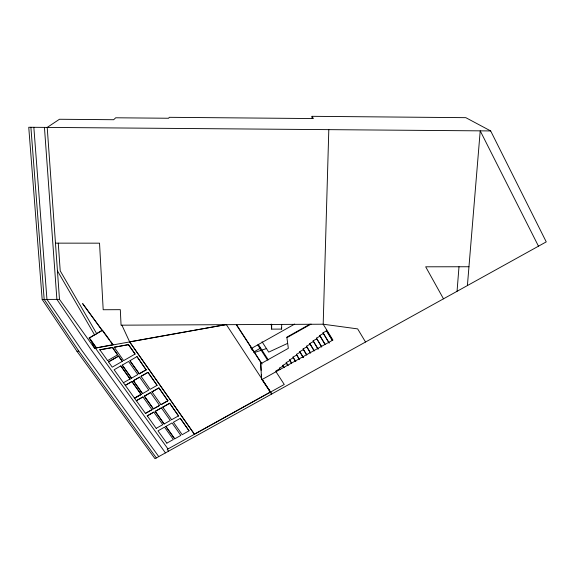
<?xml version="1.0" encoding="UTF-8"?>
<svg xmlns="http://www.w3.org/2000/svg" width="575" height="575" viewBox="0 0 575 575"><rect width="100%" height="100%" fill="white"/><g stroke="black" fill="none" stroke-linecap="round" stroke-linejoin="round"><path stroke-width="0.86" d="M281.685 324.415L281.628 329.08L271.652 329.13L271.695 324.465M311.995 117.94L312.031 116.315L465.822 117.667L490.669 130.935L546.25 241.881L154.998 458.685L77.007 351.368L42.169 299.431L28.75 127.262L490.669 130.935M328.807 129.648L323.186 324.214L332.903 340.048L262.171 379.45L271.709 394.012L261.884 379.464M130.611 341.665L226.306 324.559L94.573 348.227L59.484 299.381L47.215 127.413L59.469 119.262L113.67 119.722L115.704 117.789L168.669 118.249L169.237 117.314L313.368 118.558L312.031 116.315M457.053 291.309L458.994 266.764M467.403 285.574L480.218 130.848L538.473 246.186M129.691 341.952L194.436 434.283L129.691 341.952L121.907 325.177M189.038 430.804L180.284 418.341L173.413 422.251L182.196 434.678L189.038 430.804L180.284 418.341M174.699 438.84L165.88 426.449L174.699 438.84L180.83 435.433L172.054 422.934L165.88 426.449M169.668 403.233L178.53 415.933L169.668 403.233L162.761 407.172L169.654 403.305M178.537 415.862L171.673 419.692M166.851 443.203L157.981 430.862L164.529 427.139L173.348 439.523L166.865 443.124M164.127 423.983L155.207 411.348L161.395 407.876L170.301 420.462L164.127 423.983L155.207 411.348M167.886 400.789L158.908 387.917L151.965 391.898L158.908 387.917L167.886 400.789L160.986 404.663L151.98 391.827M161.395 407.876L155.192 411.427M153.812 412.131L147.236 415.89L153.812 412.131L162.754 424.681L156.235 428.325M160.986 404.663L167.9 400.717M159.606 405.44L153.424 408.847L144.354 396.197L150.593 392.61L159.606 405.44L153.41 408.918L144.375 396.125M157.097 385.343L147.983 372.37L157.097 385.343L150.147 389.332L141.019 376.323L147.983 372.37L141.019 376.323M145.446 413.396L152.016 409.644L145.446 413.396L114.109 369.754L120.793 365.887L130.072 379.011L120.793 365.887M150.593 392.61L144.354 396.197M142.952 396.923L136.34 400.717L142.952 396.923L151.994 409.716M142.542 393.645L148.788 390.051L139.639 377.128L133.386 380.679L142.542 393.645L133.386 380.679M141.127 394.393L134.528 398.188L141.127 394.393L131.948 381.505L125.3 385.343L131.948 381.505M146.165 369.876L136.965 356.593L129.928 360.719L139.193 373.836L146.165 369.876L136.965 356.593M139.617 377.193L133.364 380.743M139.193 373.836L146.201 369.739M131.546 378.185L137.82 374.562L128.548 361.452L122.238 365.111L131.546 378.185L122.238 365.111M114.173 347.192L123.647 360.64L135.103 354.035L128.498 344.633L114.152 347.257L128.498 344.633M129.928 360.719L139.229 373.7M123.481 382.713L130.094 378.939M122.31 361.352L118.587 356.119L122.31 361.352L112.24 367.159L108.524 361.883L118.587 356.119L108.524 361.883M112.463 347.501L117.631 354.868L112.463 347.501L99.791 349.823L112.441 347.566M99.82 349.758L107.59 360.575M110.4 341.011L113.052 344.626L96.212 347.933L89.139 338.114L94.063 335.024M91.015 340.213L94.573 348.227M97.599 332.968L102.07 330.366L82.627 303.586L112.93 344.95M89.139 338.114L102.314 330.452M107.561 360.64L117.652 354.804M134.528 398.188L141.112 394.472L131.927 381.577M251.821 348.206L294.702 324.077M253.64 352.037L260.669 348.083M310.018 324.149L286.846 337.158L288.334 348.342L261.05 363.608M286.911 337.662L311.104 324.084M329.159 343.232L323.021 332.832L326.478 330.898L326.298 330.179L332.681 340.58M324.961 344.418L319.729 335.491L323.193 333.558M321.669 347.099L316.423 338.165L319.894 336.224M317.91 349.047L313.116 340.846L316.588 338.905M314.13 350.994L309.788 343.534L313.267 341.586M310.335 352.957L306.453 346.229L309.939 344.281M306.533 354.926L303.111 348.932L306.597 346.991M303.176 357.65L299.755 351.648L303.241 349.701M299.345 359.641L296.384 354.373L299.877 352.425M295.493 361.632L293.006 357.104L296.506 355.156M291.626 363.637L289.613 359.849L293.121 357.894M287.744 365.65L286.213 362.602L289.721 360.647M283.849 367.669L282.799 365.362L286.314 363.407M168.518 451.195L167.217 449.377L284.251 384.481L276.014 371.738L275.935 370.911L279.457 368.949L279.378 368.129L282.893 366.174M262.667 380.075L261.546 378.961L260.712 362.868L261.302 363.206L236.368 324.832M269.143 389.965L269.689 391.381L269.646 390.863M194.458 434.132L270.458 391.985L262.171 379.45M287.414 343.476L268.719 352.123L262.042 341.758M254.035 352.626L266.707 348.507M77.007 351.368L78.768 351.052L156.35 457.937M42.169 299.431L59.484 299.381M55.473 243.146L99.532 243.167L103.191 309.738L120.312 309.673L121.059 325.177L323.186 324.214L357.657 328.893L365.535 342.017M468.963 266.75L425.68 266.8L443.49 298.82M102.443 330.151L109.336 339.559M158.757 456.6L81.902 350.491L46.949 299.417L33.846 127.305M89.276 337.805L96.348 347.616M95.392 348.083L167.972 448.96M165.456 452.892L90.591 348.939L56.889 299.388L44.448 127.391M147.25 415.811L156.22 428.397M162.775 407.1L171.659 419.772M128.484 344.698L135.089 354.099M78.768 351.052L44.174 299.431L30.892 127.283M226.306 324.559L261.826 378.803M270.882 392.739L270.458 391.985M236.39 324.487L262.092 363.997M258.254 344.353L268.302 359.885M257.758 345.007L267.447 359.986M279.378 368.129L280.341 369.624M282.799 365.362L284.237 367.605M286.213 362.602L288.125 365.592M289.613 359.849L291.518 362.839M293.006 357.104L295.852 361.589M296.384 354.373L299.216 358.85M299.755 351.648L303.514 357.614M303.111 348.932L306.856 354.897M306.453 346.229L310.658 352.935M309.788 343.534L313.972 350.232M313.116 340.846L318.205 349.032M319.729 335.491L325.242 344.418M316.423 338.165L321.497 346.344M323.021 332.832L328.965 342.492M326.478 330.898L332.422 340.572M57.45 270.847L94.609 334.93L96.722 333.708L60.21 270.839L58.262 243.146M281.427 327.391L281.628 329.08M271.192 324.048L271.652 329.13M260.748 363.493L261.1 370.365M261.323 374.663L261.546 378.961M252.461 349.564L252.49 350.47L250.865 347.976L250.844 347.077"/></g></svg>
